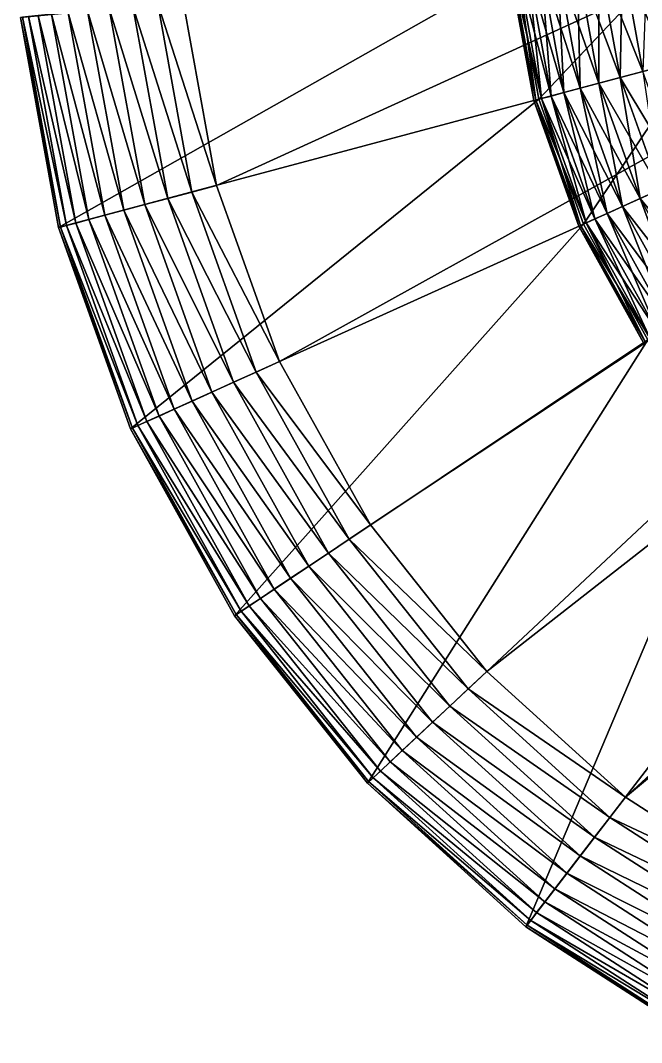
# Model space of a CAD drawing. Header units: millimetres. Extents: x 19.3 to 105.6, y 153.8 to 217.3.
# Drawn here: x 20.546 to 23.561, y 154.542 to 159.508 of the extents above; entities that cross this region are included whole.
import ezdxf

# ---------------------------------------------------------------- set-up
doc = ezdxf.new("R2010")
doc.units = ezdxf.units.MM
doc.layers.get('0').update_dxf_attribs({"color": 132, "linetype": 'CONTINUOUS'})

msp = doc.modelspace()

# ---------------------------------------------------------------- linework, layer by layer
at = {"invisible_edges": 16}
for points in [[(21.336, 159.6001, 21.4312), (21.4982, 158.7063, 21.4312), (31.8749, 163.4442, 21.4312)], [(21.4982, 158.7063, 21.4312), (21.8039, 157.8508, 21.4312), (31.8749, 163.4442, 21.4312)], [(31.8749, 163.4442, 21.4312), (21.8039, 157.8508, 21.4312), (22.2449, 157.0567, 21.4312)], [(31.8749, 163.4442, 21.4312), (22.2449, 157.0567, 21.4312), (22.8095, 156.345, 21.4312)], [(23.4824, 155.7348, 21.4312), (31.8749, 163.4442, 21.4312), (22.8095, 156.345, 21.4312)], [(23.4824, 155.7348, 21.4312), (32.2132, 163.0252, 21.4312), (31.8749, 163.4442, 21.4312)], [(24.2458, 155.2424, 21.4312), (32.2132, 163.0252, 21.4312), (23.4824, 155.7348, 21.4312)], [(22.9475, 159.7581, 0.7874), (23.7312, 159.8349), (23.0625, 159.1247, 0.7874)], [(23.0625, 159.1247, 0.7874), (23.7312, 159.8349), (23.8231, 159.3282)], [(23.354, 159.2027, 4.9141), (23.2479, 159.7875, 4.9141), (23.1536, 159.7783, 4.995)], [(23.2625, 159.1782, 18.8112), (23.1536, 159.7783, 18.8112), (23.2479, 159.7875, 18.8921)], [(23.4566, 159.2302, 4.849), (23.3536, 159.7979, 4.849), (23.2479, 159.7875, 4.9141)], [(23.354, 159.2027, 18.8921), (23.2479, 159.7875, 18.8921), (23.3536, 159.7979, 18.9571)], [(23.4566, 159.2302, 4.849), (23.2479, 159.7875, 4.9141), (23.354, 159.2027, 4.9141)], [(23.2625, 159.1782, 18.8112), (23.2479, 159.7875, 18.8921), (23.354, 159.2027, 18.8921)], [(23.5678, 159.2599, 4.8013), (23.4681, 159.8091, 4.8013), (23.3536, 159.7979, 4.849)], [(23.4566, 159.2302, 18.9571), (23.3536, 159.7979, 18.9571), (23.4681, 159.8091, 19.0048)], [(23.5678, 159.2599, 4.8013), (23.3536, 159.7979, 4.849), (23.4566, 159.2302, 4.849)], [(23.354, 159.2027, 18.8921), (23.3536, 159.7979, 18.9571), (23.4566, 159.2302, 18.9571)], [(23.4566, 159.2302, 18.9571), (23.4681, 159.8091, 19.0048), (23.5678, 159.2599, 19.0048)], [(23.6848, 159.2912, 4.7723), (23.5886, 159.8209, 4.7723), (23.4681, 159.8091, 4.8013)], [(23.5678, 159.2599, 19.0048), (23.4681, 159.8091, 19.0048), (23.5886, 159.8209, 19.0339)], [(23.6848, 159.2912, 4.7723), (23.4681, 159.8091, 4.8013), (23.5678, 159.2599, 4.8013)], [(20.546, 159.5226, 2.3749), (22.9475, 159.7581, 2.3749), (20.7314, 158.5011, 2.3749)], [(20.7314, 158.5011, 2.3749), (22.9475, 159.7581, 2.3749), (23.0625, 159.1247, 2.3749)], [(23.0474, 159.1207, 5.4321), (22.932, 159.7565, 5.4321), (22.9222, 159.7556, 5.5563)], [(23.0379, 159.1182, 18.2499), (22.9222, 159.7556, 18.2499), (22.932, 159.7565, 18.3741)], [(23.0379, 159.1182, 18.2499), (23.0379, 159.1182, 5.5563), (22.9222, 159.7556, 5.5563)], [(23.0379, 159.1182, 18.2499), (22.9222, 159.7556, 5.5563), (22.9222, 159.7556, 18.2499)], [(23.0474, 159.1207, 5.4321), (22.9222, 159.7556, 5.5563), (23.0379, 159.1182, 5.5563)], [(23.0755, 159.1282, 5.311), (22.9609, 159.7594, 5.311), (22.932, 159.7565, 5.4321)], [(23.0474, 159.1207, 18.3741), (22.932, 159.7565, 18.3741), (22.9609, 159.7594, 18.4952)], [(23.0755, 159.1282, 5.311), (22.932, 159.7565, 5.4321), (23.0474, 159.1207, 5.4321)], [(23.0379, 159.1182, 18.2499), (22.932, 159.7565, 18.3741), (23.0474, 159.1207, 18.3741)], [(22.9475, 159.7581, 2.3749), (22.9475, 159.7581, 0.7874), (23.0625, 159.1247, 0.7874)], [(22.9475, 159.7581, 2.3749), (23.0625, 159.1247, 0.7874), (23.0625, 159.1247, 2.3749)], [(23.1215, 159.1405, 5.1959), (23.0083, 159.764, 5.1959), (22.9609, 159.7594, 5.311)], [(23.0755, 159.1282, 18.4952), (22.9609, 159.7594, 18.4952), (23.0083, 159.764, 18.6103)], [(23.1215, 159.1405, 5.1959), (22.9609, 159.7594, 5.311), (23.0755, 159.1282, 5.311)], [(23.0474, 159.1207, 18.3741), (22.9609, 159.7594, 18.4952), (23.0755, 159.1282, 18.4952)], [(23.1844, 159.1573, 5.0897), (23.0731, 159.7704, 5.0897), (23.0083, 159.764, 5.1959)], [(23.1215, 159.1405, 18.6103), (23.0083, 159.764, 18.6103), (23.0731, 159.7704, 18.7165)], [(23.1844, 159.1573, 5.0897), (23.0083, 159.764, 5.1959), (23.1215, 159.1405, 5.1959)], [(23.0755, 159.1282, 18.4952), (23.0083, 159.764, 18.6103), (23.1215, 159.1405, 18.6103)], [(23.2625, 159.1782, 4.995), (23.1536, 159.7783, 4.995), (23.0731, 159.7704, 5.0897)], [(23.1844, 159.1573, 18.7165), (23.0731, 159.7704, 18.7165), (23.1536, 159.7783, 18.8112)], [(23.2625, 159.1782, 4.995), (23.0731, 159.7704, 5.0897), (23.1844, 159.1573, 5.0897)], [(23.1215, 159.1405, 18.6103), (23.0731, 159.7704, 18.7165), (23.1844, 159.1573, 18.7165)], [(23.354, 159.2027, 4.9141), (23.1536, 159.7783, 4.995), (23.2625, 159.1782, 4.995)], [(23.1844, 159.1573, 18.7165), (23.1536, 159.7783, 18.8112), (23.2625, 159.1782, 18.8112)], [(21.3783, 158.6742, 21.4215), (21.2124, 159.588, 21.4215), (21.0919, 159.5761, 21.3924)], [(21.4982, 158.7063, 21.4312), (21.336, 159.6001, 21.4312), (21.2124, 159.588, 21.4215)], [(21.4982, 158.7063, 21.4312), (21.2124, 159.588, 21.4215), (21.3783, 158.6742, 21.4215)], [(20.8779, 158.5403, 21.1041), (20.6969, 159.5374, 21.1041), (20.6321, 159.5311, 20.9979)], [(20.956, 158.5612, 21.1988), (20.7774, 159.5453, 21.1988), (20.6969, 159.5374, 21.1041)], [(20.956, 158.5612, 21.1988), (20.6969, 159.5374, 21.1041), (20.8779, 158.5403, 21.1041)], [(21.0475, 158.5857, 21.2797), (20.8717, 159.5546, 21.2797), (20.7774, 159.5453, 21.1988)], [(21.0475, 158.5857, 21.2797), (20.7774, 159.5453, 21.1988), (20.956, 158.5612, 21.1988)], [(21.1501, 158.6131, 21.3447), (20.9774, 159.5649, 21.3447), (20.8717, 159.5546, 21.2797)], [(21.1501, 158.6131, 21.3447), (20.8717, 159.5546, 21.2797), (21.0475, 158.5857, 21.2797)], [(21.2613, 158.6429, 21.3924), (21.0919, 159.5761, 21.3924), (20.9774, 159.5649, 21.3447)], [(21.2613, 158.6429, 21.3924), (20.9774, 159.5649, 21.3447), (21.1501, 158.6131, 21.3447)], [(21.3783, 158.6742, 21.4215), (21.0919, 159.5761, 21.3924), (21.2613, 158.6429, 21.3924)], [(20.7409, 158.5037, 20.7617), (20.5558, 159.5236, 20.7617), (20.546, 159.5226, 20.6375)], [(20.546, 159.5226, 20.6375), (20.546, 159.5226, 2.3749), (20.7314, 158.5011, 2.3749)], [(20.546, 159.5226, 20.6375), (20.7314, 158.5011, 2.3749), (20.7314, 158.5011, 20.6375)], [(20.7409, 158.5037, 20.7617), (20.546, 159.5226, 20.6375), (20.7314, 158.5011, 20.6375)], [(20.769, 158.5112, 20.8828), (20.5847, 159.5264, 20.8828), (20.5558, 159.5236, 20.7617)], [(20.769, 158.5112, 20.8828), (20.5558, 159.5236, 20.7617), (20.7409, 158.5037, 20.7617)], [(20.815, 158.5235, 20.9979), (20.6321, 159.5311, 20.9979), (20.5847, 159.5264, 20.8828)], [(20.815, 158.5235, 20.9979), (20.5847, 159.5264, 20.8828), (20.769, 158.5112, 20.8828)], [(20.8779, 158.5403, 21.1041), (20.6321, 159.5311, 20.9979), (20.815, 158.5235, 20.9979)], [(23.0625, 159.1247, 0.7874), (23.8231, 159.3282), (23.2791, 158.5186, 0.7874)], [(23.2791, 158.5186, 0.7874), (23.8231, 159.3282), (23.9964, 158.8433)], [(23.7556, 158.7343, 4.8013), (23.5678, 159.2599, 4.8013), (23.4566, 159.2302, 4.849)], [(23.6508, 158.6868, 18.9571), (23.4566, 159.2302, 18.9571), (23.5678, 159.2599, 19.0048)], [(23.554, 158.6431, 4.9141), (23.354, 159.2027, 4.9141), (23.2625, 159.1782, 4.995)], [(23.4677, 158.604, 18.8112), (23.2625, 159.1782, 18.8112), (23.354, 159.2027, 18.8921)], [(23.6508, 158.6868, 4.849), (23.4566, 159.2302, 4.849), (23.354, 159.2027, 4.9141)], [(23.554, 158.6431, 18.8921), (23.354, 159.2027, 18.8921), (23.4566, 159.2302, 18.9571)], [(23.6508, 158.6868, 4.849), (23.354, 159.2027, 4.9141), (23.554, 158.6431, 4.9141)], [(23.4677, 158.604, 18.8112), (23.354, 159.2027, 18.8921), (23.554, 158.6431, 18.8921)], [(23.7556, 158.7343, 4.8013), (23.4566, 159.2302, 4.849), (23.6508, 158.6868, 4.849)], [(23.554, 158.6431, 18.8921), (23.4566, 159.2302, 18.9571), (23.6508, 158.6868, 18.9571)], [(23.3348, 158.5438, 5.1959), (23.1215, 159.1405, 5.1959), (23.0755, 159.1282, 5.311)], [(23.2913, 158.5242, 18.4952), (23.0755, 159.1282, 18.4952), (23.1215, 159.1405, 18.6103)], [(23.3941, 158.5706, 5.0897), (23.1844, 159.1573, 5.0897), (23.1215, 159.1405, 5.1959)], [(23.3348, 158.5438, 18.6103), (23.1215, 159.1405, 18.6103), (23.1844, 159.1573, 18.7165)], [(23.3941, 158.5706, 5.0897), (23.1215, 159.1405, 5.1959), (23.3348, 158.5438, 5.1959)], [(23.2913, 158.5242, 18.4952), (23.1215, 159.1405, 18.6103), (23.3348, 158.5438, 18.6103)], [(23.4677, 158.604, 4.995), (23.2625, 159.1782, 4.995), (23.1844, 159.1573, 5.0897)], [(23.3941, 158.5706, 18.7165), (23.1844, 159.1573, 18.7165), (23.2625, 159.1782, 18.8112)], [(23.4677, 158.604, 4.995), (23.1844, 159.1573, 5.0897), (23.3941, 158.5706, 5.0897)], [(23.3348, 158.5438, 18.6103), (23.1844, 159.1573, 18.7165), (23.3941, 158.5706, 18.7165)], [(23.554, 158.6431, 4.9141), (23.2625, 159.1782, 4.995), (23.4677, 158.604, 4.995)], [(23.3941, 158.5706, 18.7165), (23.2625, 159.1782, 18.8112), (23.4677, 158.604, 18.8112)], [(20.7314, 158.5011, 2.3749), (23.0625, 159.1247, 2.3749), (21.0808, 157.5235, 2.3749)], [(21.0808, 157.5235, 2.3749), (23.0625, 159.1247, 2.3749), (23.2791, 158.5186, 2.3749)], [(23.2649, 158.5122, 5.4321), (23.0474, 159.1207, 5.4321), (23.0379, 159.1182, 5.5563)], [(23.256, 158.5081, 18.2499), (23.0379, 159.1182, 18.2499), (23.0474, 159.1207, 18.3741)], [(23.256, 158.5081, 18.2499), (23.256, 158.5081, 5.5563), (23.0379, 159.1182, 5.5563)], [(23.256, 158.5081, 18.2499), (23.0379, 159.1182, 5.5563), (23.0379, 159.1182, 18.2499)], [(23.2649, 158.5122, 5.4321), (23.0379, 159.1182, 5.5563), (23.256, 158.5081, 5.5563)], [(23.2913, 158.5242, 5.311), (23.0755, 159.1282, 5.311), (23.0474, 159.1207, 5.4321)], [(23.2649, 158.5122, 18.3741), (23.0474, 159.1207, 18.3741), (23.0755, 159.1282, 18.4952)], [(23.2913, 158.5242, 5.311), (23.0474, 159.1207, 5.4321), (23.2649, 158.5122, 5.4321)], [(23.256, 158.5081, 18.2499), (23.0474, 159.1207, 18.3741), (23.2649, 158.5122, 18.3741)], [(23.0625, 159.1247, 2.3749), (23.0625, 159.1247, 0.7874), (23.2791, 158.5186, 0.7874)], [(23.0625, 159.1247, 2.3749), (23.2791, 158.5186, 0.7874), (23.2791, 158.5186, 2.3749)], [(23.3348, 158.5438, 5.1959), (23.0755, 159.1282, 5.311), (23.2913, 158.5242, 5.311)], [(23.2649, 158.5122, 18.3741), (23.0755, 159.1282, 18.4952), (23.2913, 158.5242, 18.4952)], [(23.2791, 158.5186, 0.7874), (23.9964, 158.8433), (23.5916, 157.9559, 0.7874)], [(21.8039, 157.8508, 21.4312), (21.4982, 158.7063, 21.4312), (21.3783, 158.6742, 21.4215)], [(21.5805, 157.7497, 21.3924), (21.2613, 158.6429, 21.3924), (21.1501, 158.6131, 21.3447)], [(21.6908, 157.7997, 21.4215), (21.3783, 158.6742, 21.4215), (21.2613, 158.6429, 21.3924)], [(21.6908, 157.7997, 21.4215), (21.2613, 158.6429, 21.3924), (21.5805, 157.7497, 21.3924)], [(21.8039, 157.8508, 21.4312), (21.3783, 158.6742, 21.4215), (21.6908, 157.7997, 21.4215)], [(23.8426, 158.1235, 4.9141), (23.554, 158.6431, 4.9141), (23.4677, 158.604, 4.995)], [(23.7638, 158.0709, 18.8112), (23.4677, 158.604, 18.8112), (23.554, 158.6431, 18.8921)], [(23.9309, 158.1824, 4.849), (23.6508, 158.6868, 4.849), (23.554, 158.6431, 4.9141)], [(23.8426, 158.1235, 18.8921), (23.554, 158.6431, 18.8921), (23.6508, 158.6868, 18.9571)], [(23.9309, 158.1824, 4.849), (23.554, 158.6431, 4.9141), (23.8426, 158.1235, 4.9141)], [(23.7638, 158.0709, 18.8112), (23.554, 158.6431, 18.8921), (23.8426, 158.1235, 18.8921)], [(21.4757, 157.7023, 21.3447), (21.1501, 158.6131, 21.3447), (21.0475, 158.5857, 21.2797)], [(21.5805, 157.7497, 21.3924), (21.1501, 158.6131, 21.3447), (21.4757, 157.7023, 21.3447)], [(23.7638, 158.0709, 4.995), (23.4677, 158.604, 4.995), (23.3941, 158.5706, 5.0897)], [(23.6965, 158.026, 18.7165), (23.3941, 158.5706, 18.7165), (23.4677, 158.604, 18.8112)], [(23.8426, 158.1235, 4.9141), (23.4677, 158.604, 4.995), (23.7638, 158.0709, 4.995)], [(23.6965, 158.026, 18.7165), (23.4677, 158.604, 18.8112), (23.7638, 158.0709, 18.8112)], [(21.2926, 157.6194, 21.1988), (20.956, 158.5612, 21.1988), (20.8779, 158.5403, 21.1041)], [(21.3789, 157.6585, 21.2797), (21.0475, 158.5857, 21.2797), (20.956, 158.5612, 21.1988)], [(21.3789, 157.6585, 21.2797), (20.956, 158.5612, 21.1988), (21.2926, 157.6194, 21.1988)], [(21.4757, 157.7023, 21.3447), (21.0475, 158.5857, 21.2797), (21.3789, 157.6585, 21.2797)], [(23.6424, 157.9898, 5.1959), (23.3348, 158.5438, 5.1959), (23.2913, 158.5242, 5.311)], [(23.6028, 157.9633, 18.4952), (23.2913, 158.5242, 18.4952), (23.3348, 158.5438, 18.6103)], [(23.6965, 158.026, 5.0897), (23.3941, 158.5706, 5.0897), (23.3348, 158.5438, 5.1959)], [(23.6424, 157.9898, 18.6103), (23.3348, 158.5438, 18.6103), (23.3941, 158.5706, 18.7165)], [(23.6965, 158.026, 5.0897), (23.3348, 158.5438, 5.1959), (23.6424, 157.9898, 5.1959)], [(23.6028, 157.9633, 18.4952), (23.3348, 158.5438, 18.6103), (23.6424, 157.9898, 18.6103)], [(23.7638, 158.0709, 4.995), (23.3941, 158.5706, 5.0897), (23.6965, 158.026, 5.0897)], [(23.6424, 157.9898, 18.6103), (23.3941, 158.5706, 18.7165), (23.6965, 158.026, 18.7165)], [(21.0897, 157.5276, 20.7617), (20.7409, 158.5037, 20.7617), (20.7314, 158.5011, 20.6375)], [(20.7314, 158.5011, 20.6375), (20.7314, 158.5011, 2.3749), (21.0808, 157.5235, 2.3749)], [(20.7314, 158.5011, 20.6375), (21.0808, 157.5235, 2.3749), (21.0808, 157.5235, 20.6375)], [(21.0897, 157.5276, 20.7617), (20.7314, 158.5011, 20.6375), (21.0808, 157.5235, 20.6375)], [(21.1162, 157.5396, 20.8828), (20.769, 158.5112, 20.8828), (20.7409, 158.5037, 20.7617)], [(21.1162, 157.5396, 20.8828), (20.7409, 158.5037, 20.7617), (21.0897, 157.5276, 20.7617)], [(21.1596, 157.5592, 20.9979), (20.815, 158.5235, 20.9979), (20.769, 158.5112, 20.8828)], [(21.1596, 157.5592, 20.9979), (20.769, 158.5112, 20.8828), (21.1162, 157.5396, 20.8828)], [(21.2189, 157.586, 21.1041), (20.8779, 158.5403, 21.1041), (20.815, 158.5235, 20.9979)], [(21.2189, 157.586, 21.1041), (20.815, 158.5235, 20.9979), (21.1596, 157.5592, 20.9979)], [(21.2926, 157.6194, 21.1988), (20.8779, 158.5403, 21.1041), (21.2189, 157.586, 21.1041)], [(21.0808, 157.5235, 2.3749), (23.2791, 158.5186, 2.3749), (21.5848, 156.6159, 2.3749)], [(21.5848, 156.6159, 2.3749), (23.2791, 158.5186, 2.3749), (23.5916, 157.9559, 2.3749)], [(23.5786, 157.9472, 5.4321), (23.2649, 158.5122, 5.4321), (23.256, 158.5081, 5.5563)], [(23.5705, 157.9418, 18.2499), (23.256, 158.5081, 18.2499), (23.2649, 158.5122, 18.3741)], [(23.5705, 157.9418, 18.2499), (23.5705, 157.9418, 5.5563), (23.256, 158.5081, 5.5563)], [(23.5705, 157.9418, 18.2499), (23.256, 158.5081, 5.5563), (23.256, 158.5081, 18.2499)], [(23.5786, 157.9472, 5.4321), (23.256, 158.5081, 5.5563), (23.5705, 157.9418, 5.5563)], [(23.6028, 157.9633, 5.311), (23.2913, 158.5242, 5.311), (23.2649, 158.5122, 5.4321)], [(23.5786, 157.9472, 18.3741), (23.2649, 158.5122, 18.3741), (23.2913, 158.5242, 18.4952)], [(23.6028, 157.9633, 5.311), (23.2649, 158.5122, 5.4321), (23.5786, 157.9472, 5.4321)], [(23.5705, 157.9418, 18.2499), (23.2649, 158.5122, 18.3741), (23.5786, 157.9472, 18.3741)], [(23.2791, 158.5186, 2.3749), (23.2791, 158.5186, 0.7874), (23.5916, 157.9559, 0.7874)], [(23.2791, 158.5186, 2.3749), (23.5916, 157.9559, 0.7874), (23.5916, 157.9559, 2.3749)], [(23.6424, 157.9898, 5.1959), (23.2913, 158.5242, 5.311), (23.6028, 157.9633, 5.311)], [(23.5786, 157.9472, 18.3741), (23.2913, 158.5242, 18.4952), (23.6028, 157.9633, 18.4952)], [(21.5848, 156.6159, 2.3749), (23.5916, 157.9559, 2.3749), (22.23, 155.8025, 2.3749)], [(22.23, 155.8025, 2.3749), (23.5916, 157.9559, 2.3749), (23.9916, 157.4516, 2.3749)], [(22.2449, 157.0567, 21.4312), (21.8039, 157.8508, 21.4312), (21.6908, 157.7997, 21.4215)], [(22.1417, 156.9877, 21.4215), (21.6908, 157.7997, 21.4215), (21.5805, 157.7497, 21.3924)], [(22.2449, 157.0567, 21.4312), (21.6908, 157.7997, 21.4215), (22.1417, 156.9877, 21.4215)], [(22.041, 156.9205, 21.3924), (21.5805, 157.7497, 21.3924), (21.4757, 157.7023, 21.3447)], [(22.1417, 156.9877, 21.4215), (21.5805, 157.7497, 21.3924), (22.041, 156.9205, 21.3924)], [(21.9453, 156.8566, 21.3447), (21.4757, 157.7023, 21.3447), (21.3789, 157.6585, 21.2797)], [(22.041, 156.9205, 21.3924), (21.4757, 157.7023, 21.3447), (21.9453, 156.8566, 21.3447)], [(21.8569, 156.7976, 21.2797), (21.3789, 157.6585, 21.2797), (21.2926, 157.6194, 21.1988)], [(21.9453, 156.8566, 21.3447), (21.3789, 157.6585, 21.2797), (21.8569, 156.7976, 21.2797)], [(21.7782, 156.745, 21.1988), (21.2926, 157.6194, 21.1988), (21.2189, 157.586, 21.1041)], [(21.8569, 156.7976, 21.2797), (21.2926, 157.6194, 21.1988), (21.7782, 156.745, 21.1988)], [(21.6568, 156.6639, 20.9979), (21.1596, 157.5592, 20.9979), (21.1162, 157.5396, 20.8828)], [(21.7109, 156.7001, 21.1041), (21.2189, 157.586, 21.1041), (21.1596, 157.5592, 20.9979)], [(21.7109, 156.7001, 21.1041), (21.1596, 157.5592, 20.9979), (21.6568, 156.6639, 20.9979)], [(21.7782, 156.745, 21.1988), (21.2189, 157.586, 21.1041), (21.7109, 156.7001, 21.1041)], [(21.593, 156.6213, 20.7617), (21.0897, 157.5276, 20.7617), (21.0808, 157.5235, 20.6375)], [(21.0808, 157.5235, 20.6375), (21.0808, 157.5235, 2.3749), (21.5848, 156.6159, 2.3749)], [(21.0808, 157.5235, 20.6375), (21.5848, 156.6159, 2.3749), (21.5848, 156.6159, 20.6375)], [(21.593, 156.6213, 20.7617), (21.0808, 157.5235, 20.6375), (21.5848, 156.6159, 20.6375)], [(21.6171, 156.6375, 20.8828), (21.1162, 157.5396, 20.8828), (21.0897, 157.5276, 20.7617)], [(21.6171, 156.6375, 20.8828), (21.0897, 157.5276, 20.7617), (21.593, 156.6213, 20.7617)], [(21.6568, 156.6639, 20.9979), (21.1162, 157.5396, 20.8828), (21.6171, 156.6375, 20.8828)], [(22.23, 155.8025, 2.3749), (23.9916, 157.4516, 2.3749), (22.9991, 155.1051, 2.3749)], [(22.9991, 155.1051, 2.3749), (23.9916, 157.4516, 2.3749), (24.4684, 157.0192, 2.3749)], [(22.8095, 156.345, 21.4312), (22.2449, 157.0567, 21.4312), (22.1417, 156.9877, 21.4215)], [(22.9991, 155.1051, 2.3749), (24.4684, 157.0192, 2.3749), (23.8715, 154.5424, 2.3749)], [(22.7188, 156.2601, 21.4215), (22.1417, 156.9877, 21.4215), (22.041, 156.9205, 21.3924)], [(22.8095, 156.345, 21.4312), (22.1417, 156.9877, 21.4215), (22.7188, 156.2601, 21.4215)], [(22.6304, 156.1773, 21.3924), (22.041, 156.9205, 21.3924), (21.9453, 156.8566, 21.3447)], [(22.7188, 156.2601, 21.4215), (22.041, 156.9205, 21.3924), (22.6304, 156.1773, 21.3924)], [(22.5464, 156.0987, 21.3447), (21.9453, 156.8566, 21.3447), (21.8569, 156.7976, 21.2797)], [(22.6304, 156.1773, 21.3924), (21.9453, 156.8566, 21.3447), (22.5464, 156.0987, 21.3447)], [(22.4689, 156.0261, 21.2797), (21.8569, 156.7976, 21.2797), (21.7782, 156.745, 21.1988)], [(22.5464, 156.0987, 21.3447), (21.8569, 156.7976, 21.2797), (22.4689, 156.0261, 21.2797)], [(22.3997, 155.9614, 21.1988), (21.7782, 156.745, 21.1988), (21.7109, 156.7001, 21.1041)], [(22.4689, 156.0261, 21.2797), (21.7782, 156.745, 21.1988), (22.3997, 155.9614, 21.1988)], [(22.2932, 155.8616, 20.9979), (21.6568, 156.6639, 20.9979), (21.6171, 156.6375, 20.8828)], [(22.3407, 155.9061, 21.1041), (21.7109, 156.7001, 21.1041), (21.6568, 156.6639, 20.9979)], [(22.3407, 155.9061, 21.1041), (21.6568, 156.6639, 20.9979), (22.2932, 155.8616, 20.9979)], [(22.3997, 155.9614, 21.1988), (21.7109, 156.7001, 21.1041), (22.3407, 155.9061, 21.1041)], [(22.2371, 155.8092, 20.7617), (21.593, 156.6213, 20.7617), (21.5848, 156.6159, 20.6375)], [(21.5848, 156.6159, 20.6375), (21.5848, 156.6159, 2.3749), (22.23, 155.8025, 2.3749)], [(21.5848, 156.6159, 20.6375), (22.23, 155.8025, 2.3749), (22.23, 155.8025, 20.6375)], [(22.2371, 155.8092, 20.7617), (21.5848, 156.6159, 20.6375), (22.23, 155.8025, 20.6375)], [(22.2584, 155.8291, 20.8828), (21.6171, 156.6375, 20.8828), (21.593, 156.6213, 20.7617)], [(22.2584, 155.8291, 20.8828), (21.593, 156.6213, 20.7617), (22.2371, 155.8092, 20.7617)], [(22.2932, 155.8616, 20.9979), (21.6171, 156.6375, 20.8828), (22.2584, 155.8291, 20.8828)], [(23.4824, 155.7348, 21.4312), (22.8095, 156.345, 21.4312), (22.7188, 156.2601, 21.4215)], [(23.4068, 155.6363, 21.4215), (22.7188, 156.2601, 21.4215), (22.6304, 156.1773, 21.3924)], [(23.4824, 155.7348, 21.4312), (22.7188, 156.2601, 21.4215), (23.4068, 155.6363, 21.4215)], [(23.3331, 155.5402, 21.3924), (22.6304, 156.1773, 21.3924), (22.5464, 156.0987, 21.3447)], [(23.4068, 155.6363, 21.4215), (22.6304, 156.1773, 21.3924), (23.3331, 155.5402, 21.3924)], [(23.263, 155.4489, 21.3447), (22.5464, 156.0987, 21.3447), (22.4689, 156.0261, 21.2797)], [(23.3331, 155.5402, 21.3924), (22.5464, 156.0987, 21.3447), (23.263, 155.4489, 21.3447)], [(23.1983, 155.3647, 21.2797), (22.4689, 156.0261, 21.2797), (22.3997, 155.9614, 21.1988)], [(23.263, 155.4489, 21.3447), (22.4689, 156.0261, 21.2797), (23.1983, 155.3647, 21.2797)], [(23.1406, 155.2896, 21.1988), (22.3997, 155.9614, 21.1988), (22.3407, 155.9061, 21.1041)], [(23.1983, 155.3647, 21.2797), (22.3997, 155.9614, 21.1988), (23.1406, 155.2896, 21.1988)], [(23.0518, 155.1738, 20.9979), (22.2932, 155.8616, 20.9979), (22.2584, 155.8291, 20.8828)], [(23.0914, 155.2254, 21.1041), (22.3407, 155.9061, 21.1041), (22.2932, 155.8616, 20.9979)], [(23.0914, 155.2254, 21.1041), (22.2932, 155.8616, 20.9979), (23.0518, 155.1738, 20.9979)], [(23.1406, 155.2896, 21.1988), (22.3407, 155.9061, 21.1041), (23.0914, 155.2254, 21.1041)], [(23.0227, 155.136, 20.8828), (22.2584, 155.8291, 20.8828), (22.2371, 155.8092, 20.7617)], [(23.0518, 155.1738, 20.9979), (22.2584, 155.8291, 20.8828), (23.0227, 155.136, 20.8828)], [(23.005, 155.1129, 20.7617), (22.2371, 155.8092, 20.7617), (22.23, 155.8025, 20.6375)], [(22.23, 155.8025, 20.6375), (22.23, 155.8025, 2.3749), (22.9991, 155.1051, 2.3749)], [(22.23, 155.8025, 20.6375), (22.9991, 155.1051, 2.3749), (22.9991, 155.1051, 20.6375)], [(23.005, 155.1129, 20.7617), (22.23, 155.8025, 20.6375), (22.9991, 155.1051, 20.6375)], [(23.0227, 155.136, 20.8828), (22.2371, 155.8092, 20.7617), (23.005, 155.1129, 20.7617)], [(24.2458, 155.2424, 21.4312), (23.4824, 155.7348, 21.4312), (23.4068, 155.6363, 21.4215)], [(24.1872, 155.1329, 21.4215), (23.4068, 155.6363, 21.4215), (23.3331, 155.5402, 21.3924)], [(24.2458, 155.2424, 21.4312), (23.4068, 155.6363, 21.4215), (24.1872, 155.1329, 21.4215)], [(24.1301, 155.0261, 21.3924), (23.3331, 155.5402, 21.3924), (23.263, 155.4489, 21.3447)], [(24.1872, 155.1329, 21.4215), (23.3331, 155.5402, 21.3924), (24.1301, 155.0261, 21.3924)], [(24.0759, 154.9246, 21.3447), (23.263, 155.4489, 21.3447), (23.1983, 155.3647, 21.2797)], [(24.1301, 155.0261, 21.3924), (23.263, 155.4489, 21.3447), (24.0759, 154.9246, 21.3447)], [(24.0258, 154.8309, 21.2797), (23.1983, 155.3647, 21.2797), (23.1406, 155.2896, 21.1988)], [(24.0759, 154.9246, 21.3447), (23.1983, 155.3647, 21.2797), (24.0258, 154.8309, 21.2797)], [(23.9811, 154.7474, 21.1988), (23.1406, 155.2896, 21.1988), (23.0914, 155.2254, 21.1041)], [(24.0258, 154.8309, 21.2797), (23.1406, 155.2896, 21.1988), (23.9811, 154.7474, 21.1988)], [(23.943, 154.6761, 21.1041), (23.0914, 155.2254, 21.1041), (23.0518, 155.1738, 20.9979)], [(23.9811, 154.7474, 21.1988), (23.0914, 155.2254, 21.1041), (23.943, 154.6761, 21.1041)], [(23.9123, 154.6187, 20.9979), (23.0518, 155.1738, 20.9979), (23.0227, 155.136, 20.8828)], [(23.943, 154.6761, 21.1041), (23.0518, 155.1738, 20.9979), (23.9123, 154.6187, 20.9979)], [(23.8898, 154.5767, 20.8828), (23.0227, 155.136, 20.8828), (23.005, 155.1129, 20.7617)], [(23.9123, 154.6187, 20.9979), (23.0227, 155.136, 20.8828), (23.8898, 154.5767, 20.8828)], [(23.8761, 154.551, 20.7617), (23.005, 155.1129, 20.7617), (22.9991, 155.1051, 20.6375)], [(22.9991, 155.1051, 20.6375), (22.9991, 155.1051, 2.3749), (23.8715, 154.5424, 2.3749)], [(22.9991, 155.1051, 20.6375), (23.8715, 154.5424, 2.3749), (23.8715, 154.5424, 20.6375)], [(23.8761, 154.551, 20.7617), (22.9991, 155.1051, 20.6375), (23.8715, 154.5424, 20.6375)], [(23.8898, 154.5767, 20.8828), (23.005, 155.1129, 20.7617), (23.8761, 154.551, 20.7617)]]:
    msp.add_3dface(points, dxfattribs=at)

doc.saveas('drawing.dxf')
